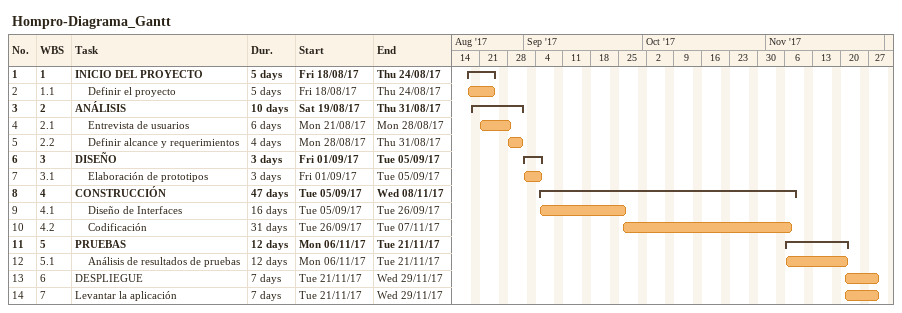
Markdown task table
Hompro-Diagrama_Gantt

| ID | WBS | Task | Duration | Start | Finish |
|---|---|---|---|---|---|
| 1 | 1 | **INICIO DEL PROYECTO** | 5d | 2017-08-18 | 2017-08-24 |
| 2 | 1.1 | Definir el proyecto | 5d | 2017-08-18 | 2017-08-24 |
| 3 | 2 | **ANÁLISIS** | 10d | 2017-08-19 | 2017-08-31 |
| 4 | 2.1 | Entrevista de usuarios | 6d | 2017-08-21 | 2017-08-28 |
| 5 | 2.2 | Definir alcance y requerimientos | 4d | 2017-08-28 | 2017-08-31 |
| 6 | 3 | **DISEÑO** | 3d | 2017-09-01 | 2017-09-05 |
| 7 | 3.1 | Elaboración de prototipos | 3d | 2017-09-01 | 2017-09-05 |
| 8 | 4 | **CONSTRUCCIÓN** | 47d | 2017-09-05 | 2017-11-08 |
| 9 | 4.1 | Diseño de Interfaces | 16d | 2017-09-05 | 2017-09-26 |
| 10 | 4.2 | Codificación | 31d | 2017-09-26 | 2017-11-07 |
| 11 | 5 | **PRUEBAS** | 12d | 2017-11-06 | 2017-11-21 |
| 12 | 5.1 | Análisis de resultados de pruebas | 12d | 2017-11-06 | 2017-11-21 |
| 13 | 6 | DESPLIEGUE | 7d | 2017-11-21 | 2017-11-29 |
| 14 | 7 | Levantar la aplicación | 7d | 2017-11-21 | 2017-11-29 |
